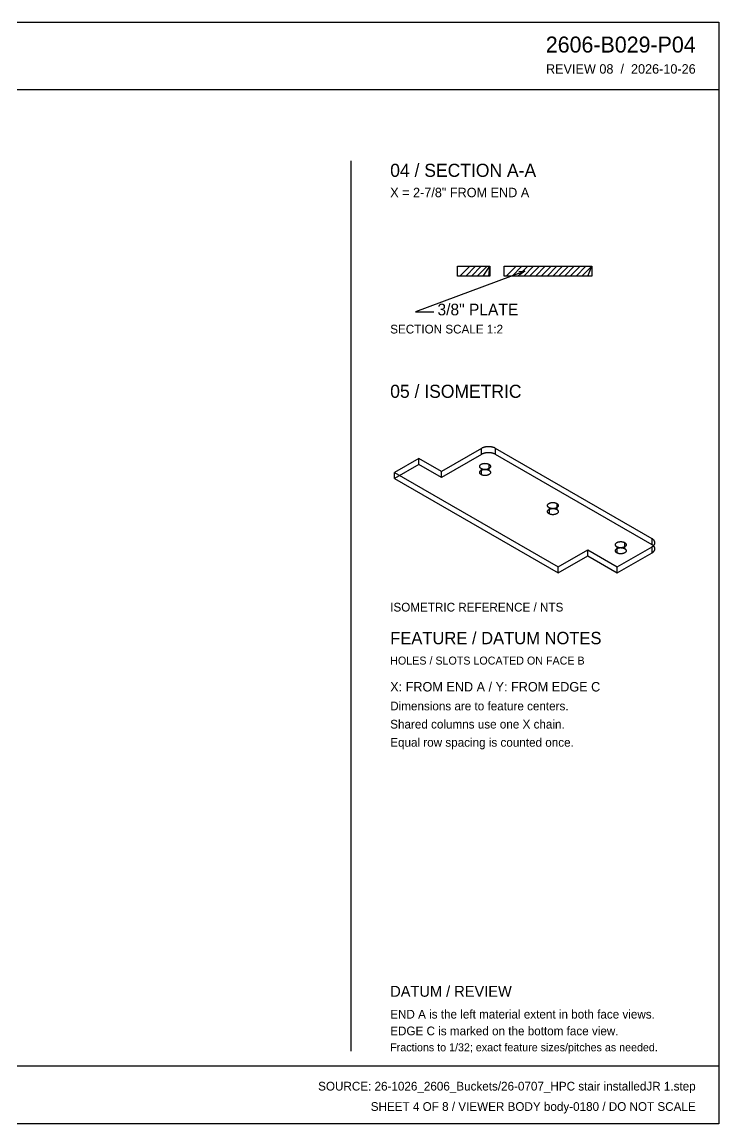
# Model space of a CAD drawing. Header units: inches. Extents: x 0.9 to 67.1, y 0.9 to 43.1.
# Drawn here: x 40.44 to 67.06, y 0.94 to 43.06 of the extents above; entities that cross this region are included whole.
import ezdxf
from ezdxf.enums import TextEntityAlignment as Align

# ---------------------------------------------------------------- set-up
doc = ezdxf.new("R2010")
doc.units = ezdxf.units.IN
doc.header["$MEASUREMENT"] = 0

msp = doc.modelspace()

# ---------------------------------------------------------------- linework, layer by layer
at = {"layer": 'ANNOTATION'}
for p, q in [((59.639, 33.535), (55.472, 31.986)), ((59.406, 33.522), (59.639, 33.535)), ((59.639, 33.535), (59.455, 33.392)), ((55.472, 31.986), (56.167, 31.986))]:
    msp.add_line(p, q, dxfattribs=at)
at = {"layer": 'OUTLINE'}
for p, q in [((0.944, 43.056), (67.056, 43.056)), ((67.056, 43.056), (67.056, 0.944)), ((0.944, 40.472), (67.056, 40.472)), ((53, 37.75), (53, 3.722)), ((57.076, 33.722), (58.303, 33.722)), ((57.076, 33.347), (57.076, 33.722)), ((57.16, 33.347), (57.535, 33.722)), ((57.382, 33.347), (57.757, 33.722)), ((57.604, 33.347), (57.979, 33.722)), ((57.826, 33.347), (58.201, 33.722)), ((58.049, 33.347), (58.303, 33.722)), ((58.271, 33.347), (58.303, 33.722)), ((58.303, 33.722), (58.303, 33.347)), ((58.85, 33.722), (62.201, 33.722)), ((58.85, 33.347), (58.85, 33.722)), ((58.933, 33.347), (59.308, 33.722)), ((59.155, 33.347), (59.53, 33.722)), ((59.378, 33.347), (59.753, 33.722)), ((59.6, 33.347), (59.975, 33.722)), ((59.822, 33.347), (60.197, 33.722)), ((60.044, 33.347), (60.419, 33.722)), ((60.267, 33.347), (60.642, 33.722)), ((60.489, 33.347), (60.864, 33.722)), ((60.711, 33.347), (61.086, 33.722)), ((60.933, 33.347), (61.308, 33.722)), ((61.155, 33.347), (61.53, 33.722)), ((61.378, 33.347), (61.753, 33.722)), ((61.6, 33.347), (61.975, 33.722)), ((61.822, 33.347), (62.197, 33.722)), ((62.044, 33.347), (62.201, 33.722)), ((62.201, 33.722), (62.201, 33.347)), ((58.303, 33.347), (57.076, 33.347)), ((62.201, 33.347), (58.85, 33.347)), ((57.989, 26.764), (56.461, 25.881)), ((57.989, 26.533), (56.461, 25.651)), ((57.996, 26.767), (57.989, 26.764)), ((57.989, 26.533), (57.989, 26.764)), ((57.996, 26.537), (57.989, 26.533)), ((58.002, 26.771), (57.996, 26.767)), ((58.002, 26.541), (57.996, 26.537)), ((58.009, 26.774), (58.002, 26.771)), ((58.009, 26.544), (58.002, 26.541)), ((58.016, 26.778), (58.009, 26.774)), ((58.016, 26.548), (58.009, 26.544)), ((58.024, 26.781), (58.016, 26.778)), ((58.024, 26.551), (58.016, 26.548)), ((58.031, 26.784), (58.024, 26.781)), ((58.031, 26.554), (58.024, 26.551)), ((58.038, 26.787), (58.031, 26.784)), ((58.038, 26.557), (58.031, 26.554)), ((58.046, 26.791), (58.038, 26.787)), ((58.046, 26.56), (58.038, 26.557)), ((58.054, 26.793), (58.046, 26.791)), ((58.054, 26.563), (58.046, 26.56)), ((58.062, 26.796), (58.054, 26.793)), ((58.062, 26.566), (58.054, 26.563)), ((58.07, 26.799), (58.062, 26.796)), ((58.07, 26.569), (58.062, 26.566)), ((58.078, 26.801), (58.07, 26.799)), ((58.078, 26.571), (58.07, 26.569)), ((58.086, 26.804), (58.078, 26.801)), ((58.086, 26.574), (58.078, 26.571)), ((58.094, 26.806), (58.086, 26.804)), ((58.094, 26.576), (58.086, 26.574)), ((58.103, 26.808), (58.094, 26.806)), ((58.103, 26.578), (58.094, 26.576)), ((58.111, 26.811), (58.103, 26.808)), ((58.111, 26.58), (58.103, 26.578)), ((58.12, 26.813), (58.111, 26.811)), ((58.12, 26.582), (58.111, 26.58)), ((58.128, 26.814), (58.12, 26.813)), ((58.128, 26.584), (58.12, 26.582)), ((58.137, 26.816), (58.128, 26.814)), ((58.137, 26.586), (58.128, 26.584)), ((58.146, 26.818), (58.137, 26.816)), ((58.146, 26.588), (58.137, 26.586)), ((58.155, 26.819), (58.146, 26.818)), ((58.155, 26.589), (58.146, 26.588)), ((58.164, 26.821), (58.155, 26.819)), ((58.164, 26.59), (58.155, 26.589)), ((58.173, 26.822), (58.164, 26.821)), ((58.173, 26.592), (58.164, 26.59)), ((58.182, 26.823), (58.173, 26.822)), ((58.182, 26.593), (58.173, 26.592)), ((58.191, 26.824), (58.182, 26.823)), ((58.191, 26.594), (58.182, 26.593)), ((58.2, 26.825), (58.191, 26.824)), ((58.2, 26.595), (58.191, 26.594)), ((58.209, 26.825), (58.2, 26.825)), ((58.209, 26.595), (58.2, 26.595)), ((58.218, 26.826), (58.209, 26.825)), ((58.218, 26.596), (58.209, 26.595)), ((58.227, 26.826), (58.218, 26.826)), ((58.227, 26.596), (58.218, 26.596)), ((58.236, 26.827), (58.227, 26.826)), ((58.236, 26.597), (58.227, 26.596)), ((58.246, 26.827), (58.236, 26.827)), ((58.246, 26.597), (58.236, 26.597)), ((58.255, 26.827), (58.246, 26.827)), ((58.255, 26.597), (58.246, 26.597)), ((58.264, 26.827), (58.255, 26.827)), ((58.264, 26.597), (58.255, 26.597)), ((58.273, 26.827), (58.264, 26.827)), ((58.273, 26.597), (58.264, 26.597)), ((58.283, 26.826), (58.273, 26.827)), ((58.283, 26.596), (58.273, 26.597)), ((58.292, 26.826), (58.283, 26.826)), ((58.292, 26.596), (58.283, 26.596)), ((58.301, 26.825), (58.292, 26.826)), ((58.301, 26.595), (58.292, 26.596)), ((58.31, 26.825), (58.301, 26.825)), ((58.31, 26.595), (58.301, 26.595)), ((58.319, 26.824), (58.31, 26.825)), ((58.319, 26.594), (58.31, 26.595)), ((58.328, 26.823), (58.319, 26.824)), ((58.328, 26.593), (58.319, 26.594)), ((58.337, 26.822), (58.328, 26.823)), ((58.337, 26.592), (58.328, 26.593)), ((58.346, 26.821), (58.337, 26.822)), ((58.346, 26.59), (58.337, 26.592)), ((58.355, 26.819), (58.346, 26.821)), ((58.355, 26.589), (58.346, 26.59)), ((58.364, 26.818), (58.355, 26.819)), ((58.364, 26.588), (58.355, 26.589)), ((58.373, 26.816), (58.364, 26.818)), ((58.373, 26.586), (58.364, 26.588)), ((58.382, 26.814), (58.373, 26.816)), ((58.382, 26.584), (58.373, 26.586)), ((58.39, 26.813), (58.382, 26.814)), ((58.39, 26.582), (58.382, 26.584)), ((58.399, 26.811), (58.39, 26.813)), ((58.399, 26.58), (58.39, 26.582)), ((58.407, 26.808), (58.399, 26.811)), ((58.407, 26.578), (58.399, 26.58)), ((58.416, 26.806), (58.407, 26.808)), ((58.416, 26.576), (58.407, 26.578)), ((58.424, 26.804), (58.416, 26.806)), ((58.424, 26.574), (58.416, 26.576)), ((58.432, 26.801), (58.424, 26.804)), ((58.432, 26.571), (58.424, 26.574)), ((58.44, 26.799), (58.432, 26.801)), ((58.44, 26.569), (58.432, 26.571)), ((58.448, 26.796), (58.44, 26.799)), ((58.448, 26.566), (58.44, 26.569)), ((58.456, 26.793), (58.448, 26.796)), ((58.456, 26.563), (58.448, 26.566)), ((58.464, 26.791), (58.456, 26.793)), ((58.464, 26.56), (58.456, 26.563)), ((58.471, 26.787), (58.464, 26.791)), ((58.471, 26.557), (58.464, 26.56)), ((58.479, 26.784), (58.471, 26.787)), ((58.479, 26.554), (58.471, 26.557)), ((58.486, 26.781), (58.479, 26.784)), ((58.486, 26.551), (58.479, 26.554)), ((58.493, 26.778), (58.486, 26.781)), ((58.493, 26.548), (58.486, 26.551)), ((58.5, 26.774), (58.493, 26.778)), ((58.5, 26.544), (58.493, 26.548)), ((58.507, 26.771), (58.5, 26.774)), ((58.507, 26.541), (58.5, 26.544)), ((58.514, 26.767), (58.507, 26.771)), ((58.514, 26.537), (58.507, 26.541)), ((58.521, 26.764), (58.514, 26.767)), ((58.521, 26.533), (58.514, 26.537)), ((64.501, 23.311), (58.521, 26.764)), ((58.521, 26.533), (58.521, 26.764)), ((64.501, 23.08), (58.521, 26.533)), ((55.597, 26.38), (54.667, 25.843)), ((55.597, 26.15), (54.667, 25.613)), ((55.597, 26.15), (55.597, 26.38)), ((56.461, 25.881), (55.597, 26.38)), ((56.461, 25.651), (55.597, 26.15)), ((57.925, 26.107), (57.928, 26.113)), ((57.928, 26.113), (57.932, 26.118)), ((57.932, 26.118), (57.936, 26.124)), ((57.936, 26.124), (57.941, 26.129)), ((57.941, 26.129), (57.946, 26.134)), ((57.946, 26.134), (57.951, 26.139)), ((57.951, 26.139), (57.957, 26.144)), ((57.957, 26.144), (57.963, 26.148)), ((57.963, 26.148), (57.97, 26.153)), ((57.97, 26.153), (57.977, 26.157)), ((57.977, 26.157), (57.984, 26.161)), ((57.984, 26.161), (57.992, 26.165)), ((57.992, 26.165), (58, 26.168)), ((58, 26.168), (58.008, 26.172)), ((58.008, 26.172), (58.016, 26.175)), ((58.016, 26.175), (58.025, 26.178)), ((58.025, 26.178), (58.034, 26.18)), ((58.034, 26.18), (58.043, 26.183)), ((58.043, 26.183), (58.053, 26.185)), ((58.053, 26.185), (58.062, 26.187)), ((58.062, 26.187), (58.072, 26.188)), ((58.072, 26.188), (58.082, 26.189)), ((58.082, 26.189), (58.092, 26.19)), ((58.092, 26.19), (58.102, 26.191)), ((58.102, 26.191), (58.112, 26.191)), ((58.112, 26.191), (58.122, 26.192)), ((58.122, 26.192), (58.132, 26.191)), ((58.132, 26.191), (58.142, 26.191)), ((58.142, 26.191), (58.152, 26.19)), ((58.152, 26.19), (58.162, 26.189)), ((58.162, 26.189), (58.172, 26.188)), ((58.172, 26.188), (58.182, 26.187)), ((58.182, 26.187), (58.191, 26.185)), ((58.191, 26.185), (58.201, 26.183)), ((58.201, 26.183), (58.21, 26.18)), ((58.21, 26.18), (58.219, 26.178)), ((58.219, 26.178), (58.228, 26.175)), ((58.228, 26.175), (58.236, 26.172)), ((58.236, 26.172), (58.244, 26.168)), ((58.244, 26.168), (58.252, 26.165)), ((58.252, 26.165), (58.26, 26.161)), ((58.26, 26.161), (58.267, 26.157)), ((58.267, 26.157), (58.267, 25.927)), ((58.267, 26.157), (58.274, 26.153)), ((58.274, 26.153), (58.281, 26.148)), ((58.281, 26.148), (58.287, 26.144)), ((58.287, 26.144), (58.293, 26.139)), ((58.293, 26.139), (58.298, 26.134)), ((58.298, 26.134), (58.303, 26.129)), ((58.303, 26.129), (58.308, 26.124)), ((58.308, 26.124), (58.312, 26.118)), ((58.312, 26.118), (58.316, 26.113)), ((58.316, 26.113), (58.319, 26.107)), ((54.667, 25.843), (60.913, 22.236)), ((54.667, 25.613), (54.667, 25.843)), ((56.461, 25.651), (56.461, 25.881)), ((57.916, 26.073), (57.917, 26.079)), ((57.917, 26.067), (57.916, 26.073)), ((57.916, 25.843), (57.917, 25.849)), ((57.917, 25.837), (57.916, 25.843)), ((57.917, 26.085), (57.919, 26.09)), ((57.917, 26.079), (57.917, 26.085)), ((57.917, 26.061), (57.917, 26.067)), ((57.919, 26.056), (57.917, 26.061)), ((57.917, 25.854), (57.919, 25.86)), ((57.917, 25.849), (57.917, 25.854)), ((57.917, 25.831), (57.917, 25.837)), ((57.919, 25.825), (57.917, 25.831)), ((57.919, 26.09), (57.92, 26.096)), ((57.92, 26.05), (57.919, 26.056)), ((57.919, 25.86), (57.92, 25.866)), ((57.92, 25.82), (57.919, 25.825)), ((57.92, 26.096), (57.923, 26.102)), ((57.923, 26.044), (57.92, 26.05)), ((57.92, 25.866), (57.923, 25.872)), ((57.923, 25.814), (57.92, 25.82)), ((57.923, 26.102), (57.925, 26.107)), ((57.925, 26.038), (57.923, 26.044)), ((57.923, 25.872), (57.925, 25.877)), ((57.925, 25.808), (57.923, 25.814)), ((57.928, 26.033), (57.925, 26.038)), ((57.925, 25.877), (57.928, 25.883)), ((57.928, 25.803), (57.925, 25.808)), ((57.932, 26.028), (57.928, 26.033)), ((57.928, 25.883), (57.932, 25.888)), ((57.932, 25.797), (57.928, 25.803)), ((57.936, 26.022), (57.932, 26.028)), ((57.932, 25.888), (57.936, 25.894)), ((57.936, 25.792), (57.932, 25.797)), ((57.941, 26.017), (57.936, 26.022)), ((57.936, 25.894), (57.941, 25.899)), ((57.941, 25.787), (57.936, 25.792)), ((57.946, 26.012), (57.941, 26.017)), ((57.941, 25.899), (57.946, 25.904)), ((57.946, 25.782), (57.941, 25.787)), ((57.951, 26.007), (57.946, 26.012)), ((57.946, 25.904), (57.951, 25.909)), ((57.951, 25.777), (57.946, 25.782)), ((57.957, 26.002), (57.951, 26.007)), ((57.951, 25.909), (57.957, 25.913)), ((57.957, 25.772), (57.951, 25.777)), ((57.963, 25.998), (57.957, 26.002)), ((57.957, 25.913), (57.963, 25.918)), ((57.963, 25.767), (57.957, 25.772)), ((57.97, 25.993), (57.963, 25.998)), ((57.963, 25.918), (57.97, 25.922)), ((57.97, 25.763), (57.963, 25.767)), ((57.977, 25.989), (57.97, 25.993)), ((57.97, 25.922), (57.977, 25.927)), ((57.977, 25.759), (57.97, 25.763)), ((57.984, 25.985), (57.977, 25.989)), ((57.977, 25.989), (57.977, 25.759)), ((57.977, 25.927), (57.984, 25.931)), ((57.984, 25.755), (57.977, 25.759)), ((57.992, 25.981), (57.984, 25.985)), ((57.984, 25.931), (57.992, 25.935)), ((57.992, 25.751), (57.984, 25.755)), ((58, 25.978), (57.992, 25.981)), ((57.992, 25.935), (58, 25.938)), ((58, 25.747), (57.992, 25.751)), ((58.008, 25.974), (58, 25.978)), ((58, 25.938), (58.008, 25.941)), ((58.008, 25.744), (58, 25.747)), ((58.016, 25.971), (58.008, 25.974)), ((58.008, 25.941), (58.016, 25.945)), ((58.016, 25.741), (58.008, 25.744)), ((58.025, 25.968), (58.016, 25.971)), ((58.016, 25.945), (58.025, 25.947)), ((58.025, 25.738), (58.016, 25.741)), ((58.034, 25.966), (58.025, 25.968)), ((58.025, 25.947), (58.034, 25.95)), ((58.034, 25.735), (58.025, 25.738)), ((58.043, 25.963), (58.034, 25.966)), ((58.034, 25.95), (58.043, 25.952)), ((58.043, 25.733), (58.034, 25.735)), ((58.053, 25.961), (58.043, 25.963)), ((58.043, 25.952), (58.053, 25.955)), ((58.053, 25.731), (58.043, 25.733)), ((58.062, 25.959), (58.053, 25.961)), ((58.053, 25.955), (58.062, 25.956)), ((58.062, 25.729), (58.053, 25.731)), ((58.072, 25.958), (58.062, 25.959)), ((58.062, 25.956), (58.072, 25.958)), ((58.072, 25.728), (58.062, 25.729)), ((58.072, 25.958), (58.082, 25.959)), ((58.082, 25.957), (58.072, 25.958)), ((58.082, 25.726), (58.072, 25.728)), ((58.082, 25.959), (58.092, 25.96)), ((58.092, 25.956), (58.082, 25.957)), ((58.092, 25.725), (58.082, 25.726)), ((58.092, 25.96), (58.102, 25.961)), ((58.102, 25.955), (58.092, 25.956)), ((58.102, 25.725), (58.092, 25.725)), ((58.102, 25.961), (58.112, 25.961)), ((58.112, 25.954), (58.102, 25.955)), ((58.112, 25.724), (58.102, 25.725)), ((58.112, 25.961), (58.122, 25.961)), ((58.122, 25.954), (58.112, 25.954)), ((58.122, 25.724), (58.112, 25.724)), ((58.122, 25.961), (58.132, 25.961)), ((58.132, 25.954), (58.122, 25.954)), ((58.132, 25.724), (58.122, 25.724)), ((58.132, 25.961), (58.142, 25.961)), ((58.142, 25.955), (58.132, 25.954)), ((58.142, 25.725), (58.132, 25.724)), ((58.142, 25.961), (58.152, 25.96)), ((58.152, 25.956), (58.142, 25.955)), ((58.152, 25.725), (58.142, 25.725)), ((58.152, 25.96), (58.162, 25.959)), ((58.162, 25.957), (58.152, 25.956)), ((58.162, 25.726), (58.152, 25.725)), ((58.162, 25.959), (58.172, 25.958)), ((58.172, 25.958), (58.162, 25.957)), ((58.172, 25.728), (58.162, 25.726)), ((58.182, 25.959), (58.172, 25.958)), ((58.172, 25.958), (58.182, 25.956)), ((58.182, 25.729), (58.172, 25.728)), ((58.191, 25.961), (58.182, 25.959)), ((58.182, 25.956), (58.191, 25.955)), ((58.191, 25.731), (58.182, 25.729)), ((58.201, 25.963), (58.191, 25.961)), ((58.191, 25.955), (58.201, 25.952)), ((58.201, 25.733), (58.191, 25.731)), ((58.21, 25.966), (58.201, 25.963)), ((58.201, 25.952), (58.21, 25.95)), ((58.21, 25.735), (58.201, 25.733)), ((58.219, 25.968), (58.21, 25.966)), ((58.21, 25.95), (58.219, 25.947)), ((58.219, 25.738), (58.21, 25.735)), ((58.228, 25.971), (58.219, 25.968)), ((58.219, 25.947), (58.228, 25.945)), ((58.228, 25.741), (58.219, 25.738)), ((58.236, 25.974), (58.228, 25.971)), ((58.228, 25.945), (58.236, 25.941)), ((58.236, 25.744), (58.228, 25.741)), ((58.244, 25.978), (58.236, 25.974)), ((58.236, 25.941), (58.244, 25.938)), ((58.244, 25.747), (58.236, 25.744)), ((58.252, 25.981), (58.244, 25.978)), ((58.244, 25.938), (58.252, 25.935)), ((58.252, 25.751), (58.244, 25.747)), ((58.26, 25.985), (58.252, 25.981)), ((58.252, 25.935), (58.26, 25.931)), ((58.26, 25.755), (58.252, 25.751)), ((58.267, 25.989), (58.26, 25.985)), ((58.26, 25.931), (58.267, 25.927)), ((58.267, 25.759), (58.26, 25.755)), ((58.274, 25.993), (58.267, 25.989)), ((58.267, 25.927), (58.274, 25.922)), ((58.274, 25.763), (58.267, 25.759)), ((58.281, 25.998), (58.274, 25.993)), ((58.274, 25.922), (58.281, 25.918)), ((58.281, 25.767), (58.274, 25.763)), ((58.287, 26.002), (58.281, 25.998)), ((58.281, 25.918), (58.287, 25.913)), ((58.287, 25.772), (58.281, 25.767)), ((58.293, 26.007), (58.287, 26.002)), ((58.287, 25.913), (58.293, 25.909)), ((58.293, 25.777), (58.287, 25.772)), ((58.298, 26.012), (58.293, 26.007)), ((58.293, 25.909), (58.298, 25.904)), ((58.298, 25.782), (58.293, 25.777)), ((58.303, 26.017), (58.298, 26.012)), ((58.298, 25.904), (58.303, 25.899)), ((58.303, 25.787), (58.298, 25.782)), ((58.308, 26.022), (58.303, 26.017)), ((58.303, 25.899), (58.308, 25.894)), ((58.308, 25.792), (58.303, 25.787)), ((58.312, 26.028), (58.308, 26.022)), ((58.308, 25.894), (58.312, 25.888)), ((58.312, 25.797), (58.308, 25.792)), ((58.316, 26.033), (58.312, 26.028)), ((58.312, 25.888), (58.316, 25.883)), ((58.316, 25.803), (58.312, 25.797)), ((58.319, 26.038), (58.316, 26.033)), ((58.316, 25.883), (58.319, 25.877)), ((58.319, 25.808), (58.316, 25.803)), ((58.319, 26.107), (58.321, 26.102)), ((58.321, 26.044), (58.319, 26.038)), ((58.319, 25.877), (58.321, 25.872)), ((58.321, 25.814), (58.319, 25.808)), ((58.321, 26.102), (58.324, 26.096)), ((58.324, 26.05), (58.321, 26.044)), ((58.321, 25.872), (58.324, 25.866)), ((58.324, 25.82), (58.321, 25.814)), ((58.324, 26.096), (58.325, 26.09)), ((58.325, 26.056), (58.324, 26.05)), ((58.324, 25.866), (58.325, 25.86)), ((58.325, 25.825), (58.324, 25.82)), ((58.325, 26.09), (58.327, 26.085)), ((58.327, 26.061), (58.325, 26.056)), ((58.325, 25.86), (58.327, 25.854)), ((58.327, 25.831), (58.325, 25.825)), ((58.327, 26.085), (58.327, 26.079)), ((58.327, 26.079), (58.328, 26.073)), ((58.328, 26.073), (58.327, 26.067)), ((58.327, 26.067), (58.327, 26.061)), ((58.327, 25.854), (58.327, 25.849)), ((58.327, 25.849), (58.328, 25.843)), ((58.328, 25.843), (58.327, 25.837)), ((58.327, 25.837), (58.327, 25.831)), ((54.667, 25.613), (60.913, 22.006)), ((60.508, 24.583), (60.509, 24.588)), ((60.508, 24.577), (60.508, 24.583)), ((60.508, 24.571), (60.508, 24.577)), ((60.509, 24.565), (60.508, 24.571)), ((60.509, 24.588), (60.51, 24.594)), ((60.51, 24.559), (60.509, 24.565)), ((60.51, 24.594), (60.512, 24.6)), ((60.512, 24.554), (60.51, 24.559)), ((60.512, 24.6), (60.514, 24.606)), ((60.514, 24.548), (60.512, 24.554)), ((60.514, 24.606), (60.517, 24.611)), ((60.517, 24.542), (60.514, 24.548)), ((60.517, 24.611), (60.52, 24.617)), ((60.52, 24.537), (60.517, 24.542)), ((60.52, 24.617), (60.524, 24.622)), ((60.524, 24.531), (60.52, 24.537)), ((60.524, 24.622), (60.528, 24.627)), ((60.528, 24.526), (60.524, 24.531)), ((60.528, 24.627), (60.532, 24.633)), ((60.532, 24.521), (60.528, 24.526)), ((60.532, 24.633), (60.537, 24.638)), ((60.537, 24.516), (60.532, 24.521)), ((60.537, 24.638), (60.543, 24.643)), ((60.543, 24.511), (60.537, 24.516)), ((60.543, 24.643), (60.548, 24.647)), ((60.548, 24.506), (60.543, 24.511)), ((60.548, 24.647), (60.555, 24.652)), ((60.555, 24.501), (60.548, 24.506)), ((60.555, 24.652), (60.561, 24.656)), ((60.561, 24.497), (60.555, 24.501)), ((60.555, 24.422), (60.561, 24.426)), ((60.561, 24.656), (60.568, 24.661)), ((60.568, 24.493), (60.561, 24.497)), ((60.561, 24.426), (60.568, 24.43)), ((60.568, 24.661), (60.575, 24.665)), ((60.568, 24.493), (60.568, 24.263)), ((60.575, 24.489), (60.568, 24.493)), ((60.568, 24.43), (60.575, 24.434)), ((60.575, 24.665), (60.583, 24.668)), ((60.583, 24.485), (60.575, 24.489)), ((60.575, 24.434), (60.583, 24.438)), ((60.583, 24.668), (60.591, 24.672)), ((60.591, 24.481), (60.583, 24.485)), ((60.583, 24.438), (60.591, 24.442)), ((60.591, 24.672), (60.599, 24.675)), ((60.599, 24.478), (60.591, 24.481)), ((60.591, 24.442), (60.599, 24.445)), ((60.599, 24.675), (60.608, 24.679)), ((60.608, 24.475), (60.599, 24.478)), ((60.599, 24.445), (60.608, 24.448)), ((60.608, 24.679), (60.617, 24.681)), ((60.617, 24.472), (60.608, 24.475)), ((60.608, 24.448), (60.617, 24.451)), ((60.617, 24.681), (60.626, 24.684)), ((60.626, 24.469), (60.617, 24.472)), ((60.617, 24.451), (60.626, 24.454)), ((60.626, 24.684), (60.635, 24.686)), ((60.635, 24.467), (60.626, 24.469)), ((60.626, 24.454), (60.635, 24.456)), ((60.635, 24.686), (60.644, 24.688)), ((60.644, 24.465), (60.635, 24.467)), ((60.635, 24.456), (60.644, 24.458)), ((60.644, 24.688), (60.654, 24.69)), ((60.654, 24.463), (60.644, 24.465)), ((60.644, 24.458), (60.654, 24.46)), ((60.654, 24.69), (60.664, 24.692)), ((60.664, 24.462), (60.654, 24.463)), ((60.654, 24.46), (60.664, 24.462)), ((60.664, 24.692), (60.673, 24.693)), ((60.664, 24.462), (60.673, 24.463)), ((60.673, 24.46), (60.664, 24.462)), ((60.673, 24.693), (60.683, 24.694)), ((60.673, 24.463), (60.683, 24.464)), ((60.683, 24.459), (60.673, 24.46)), ((60.683, 24.694), (60.693, 24.695)), ((60.683, 24.464), (60.693, 24.465)), ((60.693, 24.459), (60.683, 24.459)), ((60.693, 24.695), (60.703, 24.695)), ((60.693, 24.465), (60.703, 24.465)), ((60.703, 24.458), (60.693, 24.459)), ((60.703, 24.695), (60.713, 24.695)), ((60.703, 24.465), (60.713, 24.465)), ((60.713, 24.458), (60.703, 24.458)), ((60.713, 24.695), (60.724, 24.695)), ((60.713, 24.465), (60.724, 24.465)), ((60.724, 24.458), (60.713, 24.458)), ((60.724, 24.695), (60.734, 24.695)), ((60.724, 24.465), (60.734, 24.465)), ((60.734, 24.459), (60.724, 24.458)), ((60.734, 24.695), (60.744, 24.694)), ((60.734, 24.465), (60.744, 24.464)), ((60.744, 24.459), (60.734, 24.459)), ((60.744, 24.694), (60.754, 24.693)), ((60.744, 24.464), (60.754, 24.463)), ((60.754, 24.46), (60.744, 24.459)), ((60.754, 24.693), (60.763, 24.692)), ((60.754, 24.463), (60.763, 24.462)), ((60.763, 24.462), (60.754, 24.46)), ((60.763, 24.692), (60.773, 24.69)), ((60.773, 24.463), (60.763, 24.462)), ((60.763, 24.462), (60.773, 24.46)), ((60.773, 24.69), (60.783, 24.688)), ((60.783, 24.465), (60.773, 24.463)), ((60.773, 24.46), (60.783, 24.458)), ((60.783, 24.688), (60.792, 24.686)), ((60.792, 24.467), (60.783, 24.465)), ((60.783, 24.458), (60.792, 24.456)), ((60.792, 24.686), (60.801, 24.684)), ((60.801, 24.469), (60.792, 24.467)), ((60.792, 24.456), (60.801, 24.454)), ((60.801, 24.684), (60.81, 24.681)), ((60.81, 24.472), (60.801, 24.469)), ((60.801, 24.454), (60.81, 24.451)), ((60.81, 24.681), (60.819, 24.679)), ((60.819, 24.475), (60.81, 24.472)), ((60.81, 24.451), (60.819, 24.448)), ((60.819, 24.679), (60.828, 24.675)), ((60.828, 24.478), (60.819, 24.475)), ((60.819, 24.448), (60.828, 24.445)), ((60.828, 24.675), (60.836, 24.672)), ((60.836, 24.481), (60.828, 24.478)), ((60.828, 24.445), (60.836, 24.442)), ((60.836, 24.672), (60.844, 24.668)), ((60.844, 24.485), (60.836, 24.481)), ((60.836, 24.442), (60.844, 24.438)), ((60.844, 24.668), (60.852, 24.665)), ((60.852, 24.489), (60.844, 24.485)), ((60.844, 24.438), (60.852, 24.434)), ((60.852, 24.665), (60.859, 24.661)), ((60.859, 24.493), (60.852, 24.489)), ((60.852, 24.434), (60.859, 24.43)), ((60.859, 24.661), (60.859, 24.43)), ((60.859, 24.661), (60.866, 24.656)), ((60.866, 24.497), (60.859, 24.493)), ((60.859, 24.43), (60.866, 24.426)), ((60.866, 24.656), (60.872, 24.652)), ((60.872, 24.501), (60.866, 24.497)), ((60.866, 24.426), (60.872, 24.422)), ((60.872, 24.652), (60.879, 24.647)), ((60.879, 24.506), (60.872, 24.501)), ((60.879, 24.647), (60.884, 24.643)), ((60.884, 24.511), (60.879, 24.506)), ((60.884, 24.643), (60.89, 24.638)), ((60.89, 24.516), (60.884, 24.511)), ((60.89, 24.638), (60.895, 24.633)), ((60.895, 24.521), (60.89, 24.516)), ((60.895, 24.633), (60.899, 24.627)), ((60.899, 24.526), (60.895, 24.521)), ((60.899, 24.627), (60.903, 24.622)), ((60.903, 24.531), (60.899, 24.526)), ((60.903, 24.622), (60.907, 24.617)), ((60.907, 24.537), (60.903, 24.531)), ((60.907, 24.617), (60.91, 24.611)), ((60.91, 24.542), (60.907, 24.537)), ((60.91, 24.611), (60.913, 24.606)), ((60.913, 24.548), (60.91, 24.542)), ((60.913, 24.606), (60.915, 24.6)), ((60.915, 24.554), (60.913, 24.548)), ((60.915, 24.6), (60.917, 24.594)), ((60.917, 24.559), (60.915, 24.554)), ((60.917, 24.594), (60.918, 24.588)), ((60.918, 24.565), (60.917, 24.559)), ((60.918, 24.588), (60.919, 24.583)), ((60.919, 24.571), (60.918, 24.565)), ((60.919, 24.583), (60.919, 24.577)), ((60.919, 24.577), (60.919, 24.571)), ((60.508, 24.352), (60.509, 24.358)), ((60.508, 24.347), (60.508, 24.352)), ((60.508, 24.341), (60.508, 24.347)), ((60.509, 24.335), (60.508, 24.341)), ((60.509, 24.358), (60.51, 24.364)), ((60.51, 24.329), (60.509, 24.335)), ((60.51, 24.364), (60.512, 24.37)), ((60.512, 24.323), (60.51, 24.329)), ((60.512, 24.37), (60.514, 24.375)), ((60.514, 24.318), (60.512, 24.323)), ((60.514, 24.375), (60.517, 24.381)), ((60.517, 24.312), (60.514, 24.318)), ((60.517, 24.381), (60.52, 24.387)), ((60.52, 24.307), (60.517, 24.312)), ((60.52, 24.387), (60.524, 24.392)), ((60.524, 24.301), (60.52, 24.307)), ((60.524, 24.392), (60.528, 24.397)), ((60.528, 24.296), (60.524, 24.301)), ((60.528, 24.397), (60.532, 24.402)), ((60.532, 24.291), (60.528, 24.296)), ((60.532, 24.402), (60.537, 24.408)), ((60.537, 24.285), (60.532, 24.291)), ((60.537, 24.408), (60.543, 24.412)), ((60.543, 24.281), (60.537, 24.285)), ((60.543, 24.412), (60.548, 24.417)), ((60.548, 24.276), (60.543, 24.281)), ((60.548, 24.417), (60.555, 24.422)), ((60.555, 24.271), (60.548, 24.276)), ((60.561, 24.267), (60.555, 24.271)), ((60.568, 24.263), (60.561, 24.267)), ((60.575, 24.259), (60.568, 24.263)), ((60.583, 24.255), (60.575, 24.259)), ((60.591, 24.251), (60.583, 24.255)), ((60.599, 24.248), (60.591, 24.251)), ((60.608, 24.245), (60.599, 24.248)), ((60.617, 24.242), (60.608, 24.245)), ((60.626, 24.239), (60.617, 24.242)), ((60.635, 24.237), (60.626, 24.239)), ((60.644, 24.235), (60.635, 24.237)), ((60.654, 24.233), (60.644, 24.235)), ((60.664, 24.231), (60.654, 24.233)), ((60.673, 24.23), (60.664, 24.231)), ((60.683, 24.229), (60.673, 24.23)), ((60.693, 24.228), (60.683, 24.229)), ((60.703, 24.228), (60.693, 24.228)), ((60.713, 24.228), (60.703, 24.228)), ((60.724, 24.228), (60.713, 24.228)), ((60.734, 24.228), (60.724, 24.228)), ((60.744, 24.229), (60.734, 24.228)), ((60.754, 24.23), (60.744, 24.229)), ((60.763, 24.231), (60.754, 24.23)), ((60.773, 24.233), (60.763, 24.231)), ((60.783, 24.235), (60.773, 24.233)), ((60.792, 24.237), (60.783, 24.235)), ((60.801, 24.239), (60.792, 24.237)), ((60.81, 24.242), (60.801, 24.239)), ((60.819, 24.245), (60.81, 24.242)), ((60.828, 24.248), (60.819, 24.245)), ((60.836, 24.251), (60.828, 24.248)), ((60.844, 24.255), (60.836, 24.251)), ((60.852, 24.259), (60.844, 24.255)), ((60.859, 24.263), (60.852, 24.259)), ((60.866, 24.267), (60.859, 24.263)), ((60.872, 24.271), (60.866, 24.267)), ((60.872, 24.422), (60.879, 24.417)), ((60.879, 24.276), (60.872, 24.271)), ((60.879, 24.417), (60.884, 24.412)), ((60.884, 24.281), (60.879, 24.276)), ((60.884, 24.412), (60.89, 24.408)), ((60.89, 24.285), (60.884, 24.281)), ((60.89, 24.408), (60.895, 24.402)), ((60.895, 24.291), (60.89, 24.285)), ((60.895, 24.402), (60.899, 24.397)), ((60.899, 24.296), (60.895, 24.291)), ((60.899, 24.397), (60.903, 24.392)), ((60.903, 24.301), (60.899, 24.296)), ((60.903, 24.392), (60.907, 24.387)), ((60.907, 24.307), (60.903, 24.301)), ((60.907, 24.387), (60.91, 24.381)), ((60.91, 24.312), (60.907, 24.307)), ((60.91, 24.381), (60.913, 24.375)), ((60.913, 24.318), (60.91, 24.312)), ((60.913, 24.375), (60.915, 24.37)), ((60.915, 24.323), (60.913, 24.318)), ((60.915, 24.37), (60.917, 24.364)), ((60.917, 24.329), (60.915, 24.323)), ((60.917, 24.364), (60.918, 24.358)), ((60.918, 24.335), (60.917, 24.329)), ((60.918, 24.358), (60.919, 24.352)), ((60.919, 24.341), (60.918, 24.335)), ((60.919, 24.352), (60.919, 24.347)), ((60.919, 24.347), (60.919, 24.341)), ((63.153, 23.16), (63.16, 23.164)), ((63.16, 23.164), (63.167, 23.168)), ((63.167, 23.168), (63.175, 23.172)), ((63.175, 23.172), (63.182, 23.176)), ((63.182, 23.176), (63.191, 23.179)), ((63.191, 23.179), (63.199, 23.182)), ((63.199, 23.182), (63.208, 23.185)), ((63.208, 23.185), (63.217, 23.188)), ((63.217, 23.188), (63.226, 23.19)), ((63.226, 23.19), (63.236, 23.192)), ((63.236, 23.192), (63.245, 23.194)), ((63.245, 23.194), (63.255, 23.196)), ((63.255, 23.196), (63.265, 23.197)), ((63.265, 23.197), (63.275, 23.198)), ((63.275, 23.198), (63.285, 23.199)), ((63.285, 23.199), (63.295, 23.199)), ((63.295, 23.199), (63.305, 23.199)), ((63.305, 23.199), (63.315, 23.199)), ((63.315, 23.199), (63.325, 23.199)), ((63.325, 23.199), (63.335, 23.198)), ((63.335, 23.198), (63.345, 23.197)), ((63.345, 23.197), (63.355, 23.196)), ((63.355, 23.196), (63.365, 23.194)), ((63.365, 23.194), (63.374, 23.192)), ((63.374, 23.192), (63.384, 23.19)), ((63.384, 23.19), (63.393, 23.188)), ((63.393, 23.188), (63.402, 23.185)), ((63.402, 23.185), (63.411, 23.182)), ((63.411, 23.182), (63.419, 23.179)), ((63.419, 23.179), (63.427, 23.176)), ((63.427, 23.176), (63.435, 23.172)), ((63.435, 23.172), (63.443, 23.168)), ((63.443, 23.168), (63.45, 23.164)), ((63.45, 23.164), (63.457, 23.16)), ((63.45, 23.164), (63.45, 22.934)), ((64.507, 23.307), (64.501, 23.311)), ((64.501, 23.08), (64.501, 23.311)), ((64.514, 23.303), (64.507, 23.307)), ((64.52, 23.299), (64.514, 23.303)), ((64.526, 23.295), (64.52, 23.299)), ((64.532, 23.291), (64.526, 23.295)), ((64.537, 23.286), (64.532, 23.291)), ((64.543, 23.282), (64.537, 23.286)), ((64.548, 23.278), (64.543, 23.282)), ((64.553, 23.273), (64.548, 23.278)), ((64.558, 23.269), (64.553, 23.273)), ((64.562, 23.264), (64.558, 23.269)), ((64.567, 23.26), (64.562, 23.264)), ((64.571, 23.255), (64.567, 23.26)), ((64.575, 23.25), (64.571, 23.255)), ((64.579, 23.245), (64.575, 23.25)), ((64.582, 23.24), (64.579, 23.245)), ((64.586, 23.235), (64.582, 23.24)), ((64.589, 23.23), (64.586, 23.235)), ((64.592, 23.225), (64.589, 23.23)), ((64.595, 23.22), (64.592, 23.225)), ((64.597, 23.215), (64.595, 23.22)), ((64.6, 23.21), (64.597, 23.215)), ((64.602, 23.205), (64.6, 23.21)), ((64.604, 23.2), (64.602, 23.205)), ((64.606, 23.194), (64.604, 23.2)), ((64.607, 23.189), (64.606, 23.194)), ((64.608, 23.184), (64.607, 23.189)), ((64.609, 23.178), (64.608, 23.184)), ((64.61, 23.173), (64.609, 23.178)), ((64.611, 23.168), (64.61, 23.173)), ((64.611, 23.163), (64.611, 23.168)), ((64.611, 23.157), (64.611, 23.163)), ((60.913, 22.236), (62.042, 22.889)), ((62.042, 22.658), (62.042, 22.889)), ((62.042, 22.889), (63.172, 22.236)), ((63.099, 23.08), (63.1, 23.086)), ((63.1, 23.075), (63.099, 23.08)), ((63.099, 22.85), (63.1, 22.856)), ((63.1, 22.844), (63.099, 22.85)), ((63.1, 23.092), (63.102, 23.098)), ((63.1, 23.086), (63.1, 23.092)), ((63.1, 23.069), (63.1, 23.075)), ((63.102, 23.063), (63.1, 23.069)), ((63.1, 22.862), (63.102, 22.868)), ((63.1, 22.856), (63.1, 22.862)), ((63.1, 22.839), (63.1, 22.844)), ((63.102, 22.833), (63.1, 22.839)), ((63.102, 23.098), (63.103, 23.104)), ((63.103, 23.057), (63.102, 23.063)), ((63.102, 22.868), (63.103, 22.873)), ((63.103, 22.827), (63.102, 22.833)), ((63.103, 23.104), (63.106, 23.109)), ((63.106, 23.052), (63.103, 23.057)), ((63.103, 22.873), (63.106, 22.879)), ((63.106, 22.821), (63.103, 22.827)), ((63.106, 23.109), (63.108, 23.115)), ((63.108, 23.046), (63.106, 23.052)), ((63.106, 22.879), (63.108, 22.885)), ((63.108, 22.816), (63.106, 22.821)), ((63.108, 23.115), (63.111, 23.12)), ((63.111, 23.04), (63.108, 23.046)), ((63.108, 22.885), (63.111, 22.89)), ((63.111, 22.81), (63.108, 22.816)), ((63.111, 23.12), (63.115, 23.126)), ((63.115, 23.035), (63.111, 23.04)), ((63.111, 22.89), (63.115, 22.896)), ((63.115, 22.805), (63.111, 22.81)), ((63.115, 23.126), (63.119, 23.131)), ((63.119, 23.03), (63.115, 23.035)), ((63.115, 22.896), (63.119, 22.901)), ((63.119, 22.8), (63.115, 22.805)), ((63.119, 23.131), (63.124, 23.136)), ((63.124, 23.025), (63.119, 23.03)), ((63.119, 22.901), (63.124, 22.906)), ((63.124, 22.794), (63.119, 22.8)), ((63.124, 23.136), (63.129, 23.141)), ((63.129, 23.019), (63.124, 23.025)), ((63.124, 22.906), (63.129, 22.911)), ((63.129, 22.789), (63.124, 22.794)), ((63.129, 23.141), (63.134, 23.146)), ((63.134, 23.015), (63.129, 23.019)), ((63.129, 22.911), (63.134, 22.916)), ((63.134, 22.784), (63.129, 22.789)), ((63.134, 23.146), (63.14, 23.151)), ((63.14, 23.01), (63.134, 23.015)), ((63.134, 22.916), (63.14, 22.921)), ((63.14, 22.78), (63.134, 22.784)), ((63.14, 23.151), (63.146, 23.156)), ((63.146, 23.005), (63.14, 23.01)), ((63.14, 22.921), (63.146, 22.926)), ((63.146, 22.775), (63.14, 22.78)), ((63.146, 23.156), (63.153, 23.16)), ((63.153, 23.001), (63.146, 23.005)), ((63.146, 22.926), (63.153, 22.93)), ((63.153, 22.771), (63.146, 22.775)), ((63.16, 22.997), (63.153, 23.001)), ((63.153, 22.93), (63.16, 22.934)), ((63.16, 22.766), (63.153, 22.771)), ((63.167, 22.993), (63.16, 22.997)), ((63.16, 22.997), (63.16, 22.766)), ((63.16, 22.934), (63.167, 22.938)), ((63.167, 22.762), (63.16, 22.766)), ((63.175, 22.989), (63.167, 22.993)), ((63.167, 22.938), (63.175, 22.942)), ((63.175, 22.759), (63.167, 22.762)), ((63.172, 22.236), (64.501, 23.004)), ((63.172, 22.006), (64.501, 22.774)), ((63.182, 22.985), (63.175, 22.989)), ((63.175, 22.942), (63.182, 22.946)), ((63.182, 22.755), (63.175, 22.759)), ((63.191, 22.982), (63.182, 22.985)), ((63.182, 22.946), (63.191, 22.949)), ((63.191, 22.752), (63.182, 22.755)), ((63.199, 22.979), (63.191, 22.982)), ((63.191, 22.949), (63.199, 22.952)), ((63.199, 22.748), (63.191, 22.752)), ((63.208, 22.976), (63.199, 22.979)), ((63.199, 22.952), (63.208, 22.955)), ((63.208, 22.746), (63.199, 22.748)), ((63.217, 22.973), (63.208, 22.976)), ((63.208, 22.955), (63.217, 22.958)), ((63.217, 22.743), (63.208, 22.746)), ((63.226, 22.971), (63.217, 22.973)), ((63.217, 22.958), (63.226, 22.96)), ((63.226, 22.741), (63.217, 22.743)), ((63.236, 22.969), (63.226, 22.971)), ((63.226, 22.96), (63.236, 22.962)), ((63.236, 22.739), (63.226, 22.741)), ((63.245, 22.967), (63.236, 22.969)), ((63.236, 22.962), (63.245, 22.964)), ((63.255, 22.965), (63.245, 22.967)), ((63.245, 22.964), (63.255, 22.965)), ((63.255, 22.965), (63.265, 22.967)), ((63.265, 22.964), (63.255, 22.965)), ((63.265, 22.967), (63.275, 22.968)), ((63.275, 22.963), (63.265, 22.964)), ((63.275, 22.968), (63.285, 22.968)), ((63.285, 22.962), (63.275, 22.963)), ((63.285, 22.968), (63.295, 22.969)), ((63.295, 22.962), (63.285, 22.962)), ((63.295, 22.969), (63.305, 22.969)), ((63.305, 22.962), (63.295, 22.962)), ((63.305, 22.969), (63.315, 22.969)), ((63.315, 22.962), (63.305, 22.962)), ((63.315, 22.969), (63.325, 22.968)), ((63.325, 22.962), (63.315, 22.962)), ((63.325, 22.968), (63.335, 22.968)), ((63.335, 22.963), (63.325, 22.962)), ((63.335, 22.968), (63.345, 22.967)), ((63.345, 22.964), (63.335, 22.963)), ((63.345, 22.967), (63.355, 22.965)), ((63.355, 22.965), (63.345, 22.964)), ((63.365, 22.967), (63.355, 22.965)), ((63.355, 22.965), (63.365, 22.964)), ((63.374, 22.969), (63.365, 22.967)), ((63.365, 22.964), (63.374, 22.962)), ((63.384, 22.971), (63.374, 22.969)), ((63.374, 22.962), (63.384, 22.96)), ((63.384, 22.741), (63.374, 22.739)), ((63.393, 22.973), (63.384, 22.971)), ((63.384, 22.96), (63.393, 22.958)), ((63.393, 22.743), (63.384, 22.741)), ((63.402, 22.976), (63.393, 22.973)), ((63.393, 22.958), (63.402, 22.955)), ((63.402, 22.746), (63.393, 22.743)), ((63.411, 22.979), (63.402, 22.976)), ((63.402, 22.955), (63.411, 22.952)), ((63.411, 22.748), (63.402, 22.746)), ((63.419, 22.982), (63.411, 22.979)), ((63.411, 22.952), (63.419, 22.949)), ((63.419, 22.752), (63.411, 22.748)), ((63.427, 22.985), (63.419, 22.982)), ((63.419, 22.949), (63.427, 22.946)), ((63.427, 22.755), (63.419, 22.752)), ((63.435, 22.989), (63.427, 22.985)), ((63.427, 22.946), (63.435, 22.942)), ((63.435, 22.759), (63.427, 22.755)), ((63.443, 22.993), (63.435, 22.989)), ((63.435, 22.942), (63.443, 22.938)), ((63.443, 22.762), (63.435, 22.759)), ((63.45, 22.997), (63.443, 22.993)), ((63.443, 22.938), (63.45, 22.934)), ((63.45, 22.766), (63.443, 22.762)), ((63.457, 23.001), (63.45, 22.997)), ((63.45, 22.934), (63.457, 22.93)), ((63.457, 22.771), (63.45, 22.766)), ((63.457, 23.16), (63.464, 23.156)), ((63.464, 23.005), (63.457, 23.001)), ((63.457, 22.93), (63.464, 22.926)), ((63.464, 22.775), (63.457, 22.771)), ((63.464, 23.156), (63.47, 23.151)), ((63.47, 23.01), (63.464, 23.005)), ((63.464, 22.926), (63.47, 22.921)), ((63.47, 22.78), (63.464, 22.775)), ((63.47, 23.151), (63.476, 23.146)), ((63.476, 23.015), (63.47, 23.01)), ((63.47, 22.921), (63.476, 22.916)), ((63.476, 22.784), (63.47, 22.78)), ((63.476, 23.146), (63.481, 23.141)), ((63.481, 23.019), (63.476, 23.015)), ((63.476, 22.916), (63.481, 22.911)), ((63.481, 22.789), (63.476, 22.784)), ((63.481, 23.141), (63.486, 23.136)), ((63.486, 23.025), (63.481, 23.019)), ((63.481, 22.911), (63.486, 22.906)), ((63.486, 22.794), (63.481, 22.789)), ((63.486, 23.136), (63.491, 23.131)), ((63.491, 23.03), (63.486, 23.025)), ((63.486, 22.906), (63.491, 22.901)), ((63.491, 22.8), (63.486, 22.794)), ((63.491, 23.131), (63.495, 23.126)), ((63.495, 23.035), (63.491, 23.03)), ((63.491, 22.901), (63.495, 22.896)), ((63.495, 22.805), (63.491, 22.8)), ((63.495, 23.126), (63.499, 23.12)), ((63.499, 23.04), (63.495, 23.035)), ((63.495, 22.896), (63.499, 22.89)), ((63.499, 22.81), (63.495, 22.805)), ((63.499, 23.12), (63.502, 23.115)), ((63.502, 23.046), (63.499, 23.04)), ((63.499, 22.89), (63.502, 22.885)), ((63.502, 22.816), (63.499, 22.81)), ((63.502, 23.115), (63.504, 23.109)), ((63.504, 23.052), (63.502, 23.046)), ((63.502, 22.885), (63.504, 22.879)), ((63.504, 22.821), (63.502, 22.816)), ((63.504, 23.109), (63.507, 23.104)), ((63.507, 23.057), (63.504, 23.052)), ((63.504, 22.879), (63.507, 22.873)), ((63.507, 22.827), (63.504, 22.821)), ((63.507, 23.104), (63.508, 23.098)), ((63.508, 23.063), (63.507, 23.057)), ((63.507, 22.873), (63.508, 22.868)), ((63.508, 22.833), (63.507, 22.827)), ((63.508, 23.098), (63.51, 23.092)), ((63.51, 23.069), (63.508, 23.063)), ((63.508, 22.868), (63.51, 22.862)), ((63.51, 22.839), (63.508, 22.833)), ((63.51, 23.092), (63.51, 23.086)), ((63.51, 23.086), (63.511, 23.08)), ((63.511, 23.08), (63.51, 23.075)), ((63.51, 23.075), (63.51, 23.069)), ((63.51, 22.862), (63.51, 22.856)), ((63.51, 22.856), (63.511, 22.85)), ((63.511, 22.85), (63.51, 22.844)), ((63.51, 22.844), (63.51, 22.839)), ((64.507, 23.077), (64.501, 23.08)), ((64.501, 23.004), (64.507, 23.008)), ((64.501, 22.774), (64.501, 23.004)), ((64.501, 22.774), (64.507, 22.777)), ((64.514, 23.073), (64.507, 23.077)), ((64.507, 23.008), (64.514, 23.011)), ((64.507, 22.777), (64.514, 22.781)), ((64.52, 23.069), (64.514, 23.073)), ((64.514, 23.011), (64.52, 23.015)), ((64.514, 22.781), (64.52, 22.785)), ((64.526, 23.065), (64.52, 23.069)), ((64.52, 23.015), (64.526, 23.02)), ((64.52, 22.785), (64.526, 22.789)), ((64.532, 23.061), (64.526, 23.065)), ((64.526, 23.02), (64.532, 23.024)), ((64.526, 22.789), (64.532, 22.793)), ((64.537, 23.056), (64.532, 23.061)), ((64.532, 23.024), (64.537, 23.028)), ((64.532, 22.793), (64.537, 22.798)), ((64.543, 23.052), (64.537, 23.056)), ((64.537, 23.028), (64.543, 23.032)), ((64.537, 22.798), (64.543, 22.802)), ((64.548, 23.048), (64.543, 23.052)), ((64.543, 23.032), (64.548, 23.037)), ((64.543, 22.802), (64.548, 22.806)), ((64.553, 23.043), (64.548, 23.048)), ((64.548, 23.037), (64.553, 23.041)), ((64.548, 22.806), (64.553, 22.811)), ((64.553, 23.041), (64.558, 23.046)), ((64.558, 23.039), (64.553, 23.043)), ((64.553, 22.811), (64.558, 22.815)), ((64.558, 23.046), (64.562, 23.05)), ((64.562, 23.034), (64.558, 23.039)), ((64.558, 22.815), (64.562, 22.82)), ((64.562, 23.05), (64.567, 23.055)), ((64.567, 23.029), (64.562, 23.034)), ((64.562, 22.82), (64.567, 22.825)), ((64.567, 23.055), (64.571, 23.06)), ((64.571, 23.025), (64.567, 23.029)), ((64.567, 22.825), (64.571, 22.829)), ((64.571, 23.06), (64.575, 23.064)), ((64.575, 23.02), (64.571, 23.025)), ((64.571, 22.829), (64.575, 22.834)), ((64.575, 23.064), (64.579, 23.069)), ((64.579, 23.015), (64.575, 23.02)), ((64.575, 22.834), (64.579, 22.839)), ((64.579, 23.069), (64.582, 23.074)), ((64.582, 23.01), (64.579, 23.015)), ((64.579, 22.839), (64.582, 22.844)), ((64.582, 23.074), (64.586, 23.079)), ((64.586, 23.005), (64.582, 23.01)), ((64.582, 22.844), (64.586, 22.849)), ((64.586, 23.079), (64.589, 23.084)), ((64.589, 23), (64.586, 23.005)), ((64.586, 22.849), (64.589, 22.854)), ((64.589, 23.084), (64.592, 23.089)), ((64.592, 22.995), (64.589, 23)), ((64.589, 22.854), (64.592, 22.859)), ((64.592, 23.089), (64.595, 23.094)), ((64.595, 22.99), (64.592, 22.995)), ((64.592, 22.859), (64.595, 22.864)), ((64.595, 23.094), (64.597, 23.099)), ((64.597, 22.985), (64.595, 22.99)), ((64.595, 22.864), (64.597, 22.869)), ((64.597, 23.099), (64.6, 23.104)), ((64.6, 22.98), (64.597, 22.985)), ((64.597, 22.869), (64.6, 22.874)), ((64.6, 23.104), (64.602, 23.11)), ((64.602, 22.975), (64.6, 22.98)), ((64.6, 22.874), (64.602, 22.879)), ((64.602, 23.11), (64.604, 23.115)), ((64.604, 22.969), (64.602, 22.975)), ((64.602, 22.879), (64.604, 22.885)), ((64.604, 23.115), (64.606, 23.12)), ((64.606, 22.964), (64.604, 22.969)), ((64.604, 22.885), (64.606, 22.89)), ((64.606, 23.12), (64.607, 23.125)), ((64.607, 22.959), (64.606, 22.964)), ((64.606, 22.89), (64.607, 22.895)), ((64.607, 23.125), (64.608, 23.131)), ((64.608, 22.954), (64.607, 22.959)), ((64.607, 22.895), (64.608, 22.9)), ((64.608, 23.131), (64.609, 23.136)), ((64.609, 22.948), (64.608, 22.954)), ((64.608, 22.9), (64.609, 22.906)), ((64.609, 23.136), (64.61, 23.141)), ((64.61, 22.943), (64.609, 22.948)), ((64.609, 22.906), (64.61, 22.911)), ((64.61, 23.141), (64.611, 23.147)), ((64.611, 22.938), (64.61, 22.943)), ((64.61, 22.911), (64.611, 22.916)), ((64.611, 23.152), (64.611, 23.157)), ((64.611, 23.147), (64.611, 23.152)), ((64.611, 22.932), (64.611, 22.938)), ((64.611, 22.927), (64.611, 22.932)), ((64.611, 22.922), (64.611, 22.927)), ((64.611, 22.916), (64.611, 22.922)), ((60.913, 22.006), (62.042, 22.658)), ((62.042, 22.658), (63.172, 22.006)), ((63.245, 22.737), (63.236, 22.739)), ((63.255, 22.735), (63.245, 22.737)), ((63.265, 22.734), (63.255, 22.735)), ((63.275, 22.733), (63.265, 22.734)), ((63.285, 22.732), (63.275, 22.733)), ((63.295, 22.732), (63.285, 22.732)), ((63.305, 22.732), (63.295, 22.732)), ((63.315, 22.732), (63.305, 22.732)), ((63.325, 22.732), (63.315, 22.732)), ((63.335, 22.733), (63.325, 22.732)), ((63.345, 22.734), (63.335, 22.733)), ((63.355, 22.735), (63.345, 22.734)), ((63.365, 22.737), (63.355, 22.735)), ((63.374, 22.739), (63.365, 22.737)), ((60.913, 22.006), (60.913, 22.236)), ((63.172, 22.006), (63.172, 22.236)), ((0.944, 3.167), (67.056, 3.167)), ((67.056, 0.944), (0.944, 0.944))]:
    msp.add_line(p, q, dxfattribs=at)

# ---------------------------------------------------------------- texts
at = {"layer": 'ANNOTATION'}
for s, height, p in [('2606-B029-P04', 0.61111, (66.167, 41.889)), ('REVIEW 08  /  2026-10-26', 0.36111, (66.167, 41.083)), ('SOURCE: 26-1026_2606_Buckets/26-0707_HPC stair installedJR 1.step', 0.33333, (66.167, 2.222)), ('SHEET 4 OF 8 / VIEWER BODY body-0180 / DO NOT SCALE', 0.33333, (66.167, 1.444))]:
    msp.add_text(s, height=height, dxfattribs=at).set_placement(p, align=Align.RIGHT)
for s, height, p in [('04 / SECTION A-A', 0.5, (54.5, 37.139)), ('X = 2-7/8" FROM END A', 0.36111, (54.5, 36.361)), ('3/8" PLATE', 0.4444, (56.306, 31.847)), ('SECTION SCALE 1:2', 0.33333, (54.5, 31.153)), ('05 / ISOMETRIC', 0.5, (54.5, 28.694)), ('ISOMETRIC REFERENCE / NTS', 0.33333, (54.5, 20.528)), ('FEATURE / DATUM NOTES', 0.47222, (54.5, 19.278)), ('HOLES / SLOTS LOCATED ON FACE B', 0.30556, (54.5, 18.5)), ('X: FROM END A / Y: FROM EDGE C', 0.36111, (54.5, 17.472)), ('Dimensions are to feature centers.', 0.33333, (54.5, 16.75)), ('Shared columns use one X chain.', 0.33333, (54.5, 16.056)), ('Equal row spacing is counted once.', 0.33333, (54.5, 15.361)), ('DATUM / REVIEW', 0.41667, (54.5, 5.806)), ('END A is the left material extent in both face views.', 0.33333, (54.5, 4.972)), ('EDGE C is marked on the bottom face view.', 0.33333, (54.5, 4.333)), ('Fractions to 1/32; exact feature sizes/pitches as needed.', 0.30556, (54.5, 3.722))]:
    msp.add_text(s, height=height, dxfattribs=at).set_placement(p)

doc.saveas('drawing.dxf')
